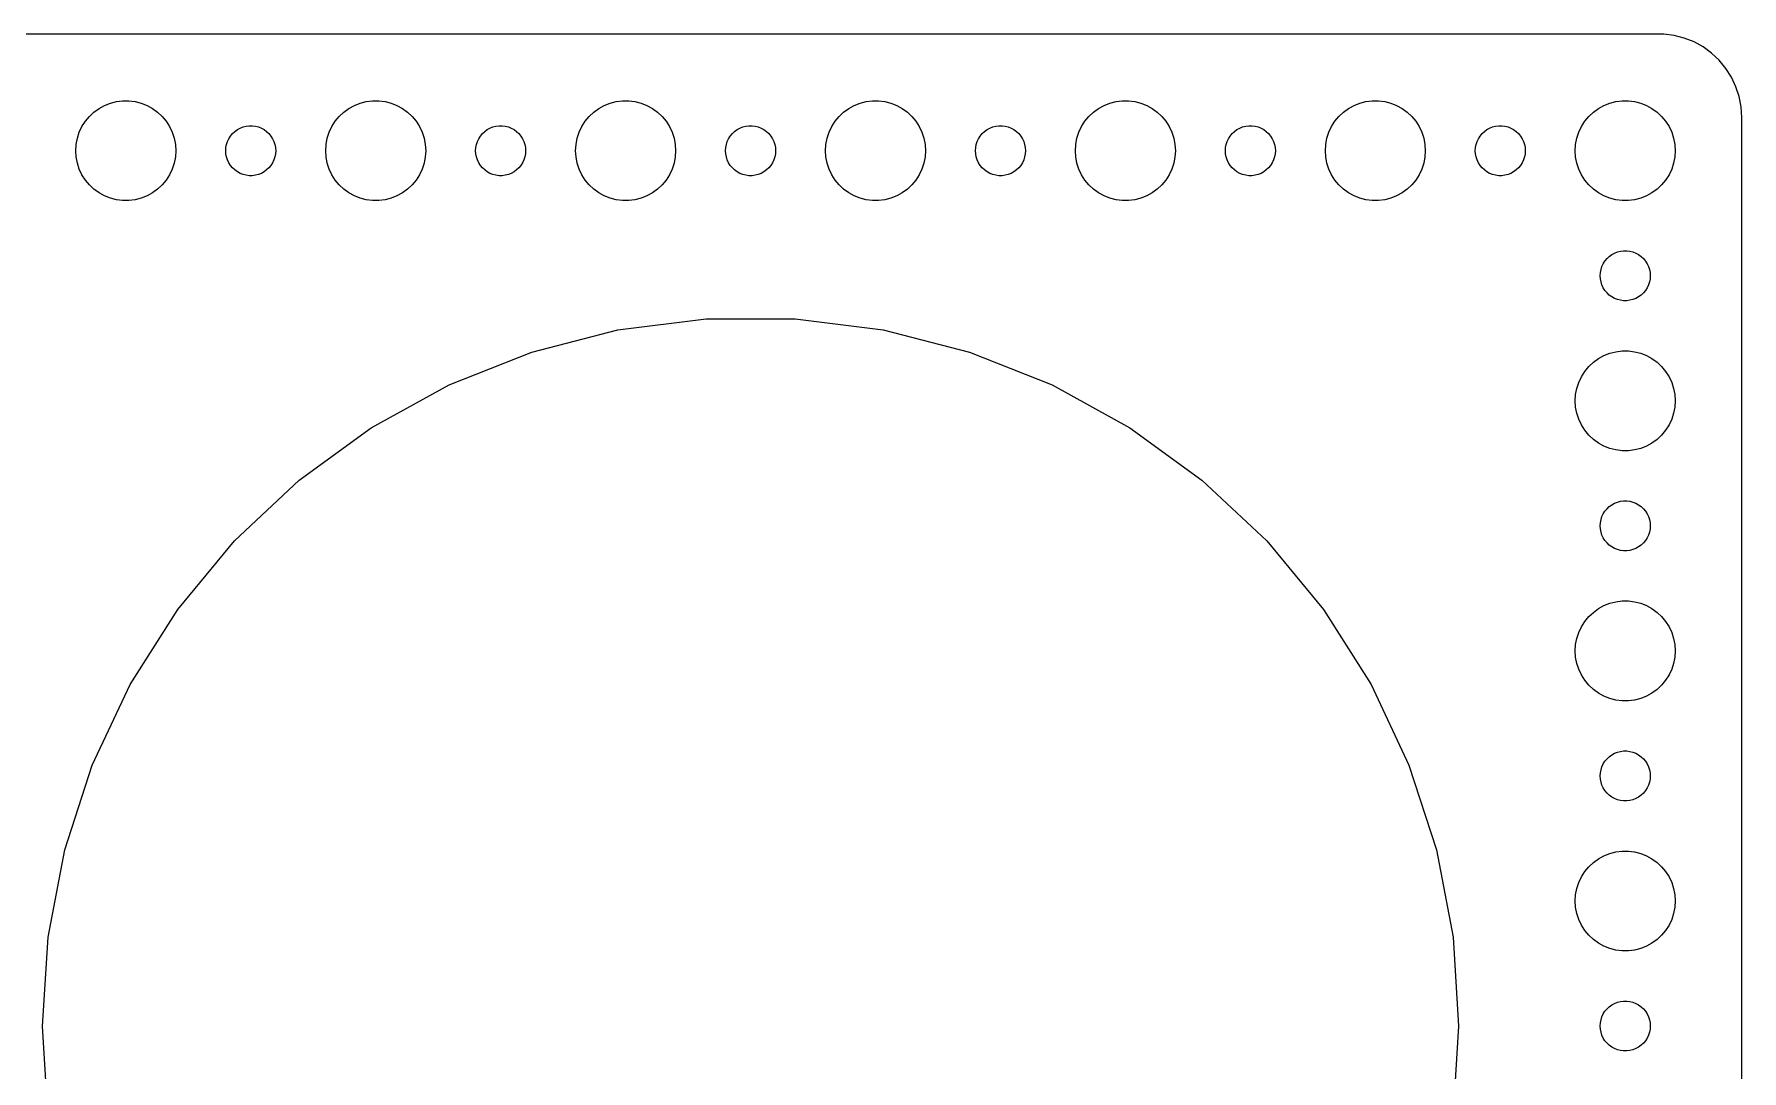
# Model space of a CAD drawing. Header units: metres. Extents: x -194 to 194, y -59 to 59.
# Drawn here: x 92 to 194.5, y -2.7 to 59.5 of the extents above; entities that cross this region are included whole.
import ezdxf

# ---------------------------------------------------------------- set-up
doc = ezdxf.new("R2010")
doc.units = ezdxf.units.M

msp = doc.modelspace()

# ---------------------------------------------------------------- linework, layer by layer
for p, q in [((189.814, 59.4901), (-189.814, 59.4901)), ((190.437, 59.4114), (189.814, 59.4901)), ((191.045, 59.2553), (190.437, 59.4114)), ((191.629, 59.0241), (191.045, 59.2553)), ((192.179, 58.7216), (191.629, 59.0241)), ((192.687, 58.3526), (192.179, 58.7216)), ((193.145, 57.9227), (192.687, 58.3526)), ((193.545, 57.4389), (193.145, 57.9227)), ((193.882, 56.9088), (193.545, 57.4389)), ((194.149, 56.3406), (193.882, 56.9088)), ((96.2227, 55.2145), (96.573, 55.3532)), ((96.573, 55.3532), (96.9379, 55.4469)), ((96.9379, 55.4469), (97.3116, 55.4941)), ((97.3116, 55.4941), (97.6884, 55.4941)), ((97.6884, 55.4941), (98.0621, 55.4469)), ((98.0621, 55.4469), (98.427, 55.3532)), ((98.427, 55.3532), (98.7773, 55.2145)), ((111.223, 55.2145), (111.573, 55.3532)), ((111.573, 55.3532), (111.938, 55.4469)), ((111.938, 55.4469), (112.312, 55.4941)), ((112.312, 55.4941), (112.688, 55.4941)), ((112.688, 55.4941), (113.062, 55.4469)), ((113.062, 55.4469), (113.427, 55.3532)), ((113.427, 55.3532), (113.777, 55.2145)), ((126.223, 55.2145), (126.573, 55.3532)), ((126.573, 55.3532), (126.938, 55.4469)), ((126.938, 55.4469), (127.312, 55.4941)), ((127.312, 55.4941), (127.688, 55.4941)), ((127.688, 55.4941), (128.062, 55.4469)), ((128.062, 55.4469), (128.427, 55.3532)), ((128.427, 55.3532), (128.777, 55.2145)), ((141.223, 55.2145), (141.573, 55.3532)), ((141.573, 55.3532), (141.938, 55.4469)), ((141.938, 55.4469), (142.312, 55.4941)), ((142.312, 55.4941), (142.688, 55.4941)), ((142.688, 55.4941), (143.062, 55.4469)), ((143.062, 55.4469), (143.427, 55.3532)), ((143.427, 55.3532), (143.777, 55.2145)), ((156.223, 55.2145), (156.573, 55.3532)), ((156.573, 55.3532), (156.938, 55.4469)), ((156.938, 55.4469), (157.312, 55.4941)), ((157.312, 55.4941), (157.688, 55.4941)), ((157.688, 55.4941), (158.062, 55.4469)), ((158.062, 55.4469), (158.427, 55.3532)), ((158.427, 55.3532), (158.777, 55.2145)), ((171.223, 55.2145), (171.573, 55.3532)), ((171.573, 55.3532), (171.938, 55.4469)), ((171.938, 55.4469), (172.312, 55.4941)), ((172.312, 55.4941), (172.688, 55.4941)), ((172.688, 55.4941), (173.062, 55.4469)), ((173.062, 55.4469), (173.427, 55.3532)), ((173.427, 55.3532), (173.777, 55.2145)), ((186.223, 55.2145), (186.573, 55.3532)), ((186.573, 55.3532), (186.938, 55.4469)), ((186.938, 55.4469), (187.312, 55.4941)), ((187.312, 55.4941), (187.688, 55.4941)), ((187.688, 55.4941), (188.062, 55.4469)), ((188.062, 55.4469), (188.427, 55.3532)), ((188.427, 55.3532), (188.777, 55.2145)), ((194.343, 55.7434), (194.149, 56.3406)), ((194.461, 55.1267), (194.343, 55.7434)), ((95.073, 54.2634), (95.3131, 54.5536)), ((95.3131, 54.5536), (95.5877, 54.8115)), ((95.5877, 54.8115), (95.8925, 55.033)), ((95.8925, 55.033), (96.2227, 55.2145)), ((98.7773, 55.2145), (99.1075, 55.033)), ((99.1075, 55.033), (99.4123, 54.8115)), ((99.4123, 54.8115), (99.6869, 54.5536)), ((99.6869, 54.5536), (99.927, 54.2634)), ((110.073, 54.2634), (110.313, 54.5536)), ((110.313, 54.5536), (110.588, 54.8115)), ((110.588, 54.8115), (110.893, 55.033)), ((110.893, 55.033), (111.223, 55.2145)), ((113.777, 55.2145), (114.107, 55.033)), ((114.107, 55.033), (114.412, 54.8115)), ((114.412, 54.8115), (114.687, 54.5536)), ((114.687, 54.5536), (114.927, 54.2634)), ((125.073, 54.2634), (125.313, 54.5536)), ((125.313, 54.5536), (125.588, 54.8115)), ((125.588, 54.8115), (125.893, 55.033)), ((125.893, 55.033), (126.223, 55.2145)), ((128.777, 55.2145), (129.107, 55.033)), ((129.107, 55.033), (129.412, 54.8115)), ((129.412, 54.8115), (129.687, 54.5536)), ((129.687, 54.5536), (129.927, 54.2634)), ((140.073, 54.2634), (140.313, 54.5536)), ((140.313, 54.5536), (140.588, 54.8115)), ((140.588, 54.8115), (140.893, 55.033)), ((140.893, 55.033), (141.223, 55.2145)), ((143.777, 55.2145), (144.107, 55.033)), ((144.107, 55.033), (144.412, 54.8115)), ((144.412, 54.8115), (144.687, 54.5536)), ((144.687, 54.5536), (144.927, 54.2634)), ((155.073, 54.2634), (155.313, 54.5536)), ((155.313, 54.5536), (155.588, 54.8115)), ((155.588, 54.8115), (155.893, 55.033)), ((155.893, 55.033), (156.223, 55.2145)), ((158.777, 55.2145), (159.107, 55.033)), ((159.107, 55.033), (159.412, 54.8115)), ((159.412, 54.8115), (159.687, 54.5536)), ((159.687, 54.5536), (159.927, 54.2634)), ((170.073, 54.2634), (170.313, 54.5536)), ((170.313, 54.5536), (170.588, 54.8115)), ((170.588, 54.8115), (170.893, 55.033)), ((170.893, 55.033), (171.223, 55.2145)), ((173.777, 55.2145), (174.107, 55.033)), ((174.107, 55.033), (174.412, 54.8115)), ((174.412, 54.8115), (174.687, 54.5536)), ((174.687, 54.5536), (174.927, 54.2634)), ((185.073, 54.2634), (185.313, 54.5536)), ((185.313, 54.5536), (185.588, 54.8115)), ((185.588, 54.8115), (185.893, 55.033)), ((185.893, 55.033), (186.223, 55.2145)), ((188.777, 55.2145), (189.107, 55.033)), ((189.107, 55.033), (189.412, 54.8115)), ((189.412, 54.8115), (189.687, 54.5536)), ((189.687, 54.5536), (189.927, 54.2634)), ((194.5, 54.5), (194.461, 55.1267)), ((194.5, -54.5), (194.5, 54.5)), ((94.5943, 53.2461), (94.7107, 53.6044)), ((94.7107, 53.6044), (94.8711, 53.9453)), ((94.8711, 53.9453), (95.073, 54.2634)), ((99.927, 54.2634), (100.129, 53.9453)), ((100.129, 53.9453), (100.289, 53.6044)), ((100.289, 53.6044), (100.406, 53.2461)), ((103.686, 53.2226), (103.786, 53.3817)), ((103.786, 53.3817), (103.907, 53.5268)), ((103.907, 53.5268), (104.044, 53.6558)), ((104.044, 53.6558), (104.196, 53.7665)), ((104.196, 53.7665), (104.361, 53.8572)), ((104.361, 53.8572), (104.536, 53.9266)), ((104.536, 53.9266), (104.719, 53.9734)), ((104.719, 53.9734), (104.906, 53.997)), ((104.906, 53.997), (105.094, 53.997)), ((105.094, 53.997), (105.281, 53.9734)), ((105.281, 53.9734), (105.464, 53.9266)), ((105.464, 53.9266), (105.639, 53.8572)), ((105.639, 53.8572), (105.804, 53.7665)), ((105.804, 53.7665), (105.956, 53.6558)), ((105.956, 53.6558), (106.093, 53.5268)), ((106.093, 53.5268), (106.214, 53.3817)), ((106.214, 53.3817), (106.314, 53.2226)), ((109.594, 53.2461), (109.711, 53.6044)), ((109.711, 53.6044), (109.871, 53.9453)), ((109.871, 53.9453), (110.073, 54.2634)), ((114.927, 54.2634), (115.129, 53.9453)), ((115.129, 53.9453), (115.289, 53.6044)), ((115.289, 53.6044), (115.406, 53.2461)), ((118.686, 53.2226), (118.786, 53.3817)), ((118.786, 53.3817), (118.907, 53.5268)), ((118.907, 53.5268), (119.044, 53.6558)), ((119.044, 53.6558), (119.196, 53.7665)), ((119.196, 53.7665), (119.361, 53.8572)), ((119.361, 53.8572), (119.536, 53.9266)), ((119.536, 53.9266), (119.719, 53.9734)), ((119.719, 53.9734), (119.906, 53.997)), ((119.906, 53.997), (120.094, 53.997)), ((120.094, 53.997), (120.281, 53.9734)), ((120.281, 53.9734), (120.464, 53.9266)), ((120.464, 53.9266), (120.639, 53.8572)), ((120.639, 53.8572), (120.804, 53.7665)), ((120.804, 53.7665), (120.956, 53.6558)), ((120.956, 53.6558), (121.093, 53.5268)), ((121.093, 53.5268), (121.214, 53.3817)), ((121.214, 53.3817), (121.314, 53.2226)), ((124.594, 53.2461), (124.711, 53.6044)), ((124.711, 53.6044), (124.871, 53.9453)), ((124.871, 53.9453), (125.073, 54.2634)), ((129.927, 54.2634), (130.129, 53.9453)), ((130.129, 53.9453), (130.289, 53.6044)), ((130.289, 53.6044), (130.406, 53.2461)), ((133.686, 53.2226), (133.786, 53.3817)), ((133.786, 53.3817), (133.907, 53.5268)), ((133.907, 53.5268), (134.044, 53.6558)), ((134.044, 53.6558), (134.196, 53.7665)), ((134.196, 53.7665), (134.361, 53.8572)), ((134.361, 53.8572), (134.536, 53.9266)), ((134.536, 53.9266), (134.719, 53.9734)), ((134.719, 53.9734), (134.906, 53.997)), ((134.906, 53.997), (135.094, 53.997)), ((135.094, 53.997), (135.281, 53.9734)), ((135.281, 53.9734), (135.464, 53.9266)), ((135.464, 53.9266), (135.639, 53.8572)), ((135.639, 53.8572), (135.804, 53.7665)), ((135.804, 53.7665), (135.956, 53.6558)), ((135.956, 53.6558), (136.093, 53.5268)), ((136.093, 53.5268), (136.214, 53.3817)), ((136.214, 53.3817), (136.314, 53.2226)), ((139.594, 53.2461), (139.711, 53.6044)), ((139.711, 53.6044), (139.871, 53.9453)), ((139.871, 53.9453), (140.073, 54.2634)), ((144.927, 54.2634), (145.129, 53.9453)), ((145.129, 53.9453), (145.289, 53.6044)), ((145.289, 53.6044), (145.406, 53.2461)), ((148.686, 53.2226), (148.786, 53.3817)), ((148.786, 53.3817), (148.907, 53.5268)), ((148.907, 53.5268), (149.044, 53.6558)), ((149.044, 53.6558), (149.196, 53.7665)), ((149.196, 53.7665), (149.361, 53.8572)), ((149.361, 53.8572), (149.536, 53.9266)), ((149.536, 53.9266), (149.719, 53.9734)), ((149.719, 53.9734), (149.906, 53.997)), ((149.906, 53.997), (150.094, 53.997)), ((150.094, 53.997), (150.281, 53.9734)), ((150.281, 53.9734), (150.464, 53.9266)), ((150.464, 53.9266), (150.639, 53.8572)), ((150.639, 53.8572), (150.804, 53.7665)), ((150.804, 53.7665), (150.956, 53.6558)), ((150.956, 53.6558), (151.093, 53.5268)), ((151.093, 53.5268), (151.214, 53.3817)), ((151.214, 53.3817), (151.314, 53.2226)), ((154.594, 53.2461), (154.711, 53.6044)), ((154.711, 53.6044), (154.871, 53.9453)), ((154.871, 53.9453), (155.073, 54.2634)), ((159.927, 54.2634), (160.129, 53.9453)), ((160.129, 53.9453), (160.289, 53.6044)), ((160.289, 53.6044), (160.406, 53.2461)), ((163.686, 53.2226), (163.786, 53.3817)), ((163.786, 53.3817), (163.907, 53.5268)), ((163.907, 53.5268), (164.044, 53.6558)), ((164.044, 53.6558), (164.196, 53.7665)), ((164.196, 53.7665), (164.361, 53.8572)), ((164.361, 53.8572), (164.536, 53.9266)), ((164.536, 53.9266), (164.719, 53.9734)), ((164.719, 53.9734), (164.906, 53.997)), ((164.906, 53.997), (165.094, 53.997)), ((165.094, 53.997), (165.281, 53.9734)), ((165.281, 53.9734), (165.464, 53.9266)), ((165.464, 53.9266), (165.639, 53.8572)), ((165.639, 53.8572), (165.804, 53.7665)), ((165.804, 53.7665), (165.956, 53.6558)), ((165.956, 53.6558), (166.093, 53.5268)), ((166.093, 53.5268), (166.214, 53.3817)), ((166.214, 53.3817), (166.314, 53.2226)), ((169.594, 53.2461), (169.711, 53.6044)), ((169.711, 53.6044), (169.871, 53.9453)), ((169.871, 53.9453), (170.073, 54.2634)), ((174.927, 54.2634), (175.129, 53.9453)), ((175.129, 53.9453), (175.289, 53.6044)), ((175.289, 53.6044), (175.406, 53.2461)), ((178.686, 53.2226), (178.786, 53.3817)), ((178.786, 53.3817), (178.907, 53.5268)), ((178.907, 53.5268), (179.044, 53.6558)), ((179.044, 53.6558), (179.196, 53.7665)), ((179.196, 53.7665), (179.361, 53.8572)), ((179.361, 53.8572), (179.536, 53.9266)), ((179.536, 53.9266), (179.719, 53.9734)), ((179.719, 53.9734), (179.906, 53.997)), ((179.906, 53.997), (180.094, 53.997)), ((180.094, 53.997), (180.281, 53.9734)), ((180.281, 53.9734), (180.464, 53.9266)), ((180.464, 53.9266), (180.639, 53.8572)), ((180.639, 53.8572), (180.804, 53.7665)), ((180.804, 53.7665), (180.956, 53.6558)), ((180.956, 53.6558), (181.093, 53.5268)), ((181.093, 53.5268), (181.214, 53.3817)), ((181.214, 53.3817), (181.314, 53.2226)), ((184.594, 53.2461), (184.711, 53.6044)), ((184.711, 53.6044), (184.871, 53.9453)), ((184.871, 53.9453), (185.073, 54.2634)), ((189.927, 54.2634), (190.129, 53.9453)), ((190.129, 53.9453), (190.289, 53.6044)), ((190.289, 53.6044), (190.406, 53.2461)), ((94.5, 52.5), (94.5237, 52.876)), ((94.5237, 52.124), (94.5, 52.5)), ((94.5237, 52.876), (94.5943, 53.2461)), ((100.406, 53.2461), (100.476, 52.876)), ((100.476, 52.876), (100.5, 52.5)), ((100.5, 52.5), (100.476, 52.124)), ((103.5, 52.5), (103.512, 52.688)), ((103.512, 52.312), (103.5, 52.5)), ((103.512, 52.688), (103.547, 52.873)), ((103.547, 52.127), (103.512, 52.312)), ((103.547, 52.873), (103.605, 53.0522)), ((103.605, 53.0522), (103.686, 53.2226)), ((106.314, 53.2226), (106.395, 53.0522)), ((106.395, 53.0522), (106.453, 52.873)), ((106.453, 52.873), (106.488, 52.688)), ((106.488, 52.312), (106.453, 52.127)), ((106.488, 52.688), (106.5, 52.5)), ((106.5, 52.5), (106.488, 52.312)), ((109.5, 52.5), (109.524, 52.876)), ((109.524, 52.124), (109.5, 52.5)), ((109.524, 52.876), (109.594, 53.2461)), ((115.406, 53.2461), (115.476, 52.876)), ((115.476, 52.876), (115.5, 52.5)), ((115.5, 52.5), (115.476, 52.124)), ((118.5, 52.5), (118.512, 52.688)), ((118.512, 52.312), (118.5, 52.5)), ((118.512, 52.688), (118.547, 52.873)), ((118.547, 52.127), (118.512, 52.312)), ((118.547, 52.873), (118.605, 53.0522)), ((118.605, 53.0522), (118.686, 53.2226)), ((121.314, 53.2226), (121.395, 53.0522)), ((121.395, 53.0522), (121.453, 52.873)), ((121.453, 52.873), (121.488, 52.688)), ((121.488, 52.312), (121.453, 52.127)), ((121.488, 52.688), (121.5, 52.5)), ((121.5, 52.5), (121.488, 52.312)), ((124.5, 52.5), (124.524, 52.876)), ((124.524, 52.124), (124.5, 52.5)), ((124.524, 52.876), (124.594, 53.2461)), ((130.406, 53.2461), (130.476, 52.876)), ((130.476, 52.876), (130.5, 52.5)), ((130.5, 52.5), (130.476, 52.124)), ((133.5, 52.5), (133.512, 52.688)), ((133.512, 52.312), (133.5, 52.5)), ((133.512, 52.688), (133.547, 52.873)), ((133.547, 52.127), (133.512, 52.312)), ((133.547, 52.873), (133.605, 53.0522)), ((133.605, 53.0522), (133.686, 53.2226)), ((136.314, 53.2226), (136.395, 53.0522)), ((136.395, 53.0522), (136.453, 52.873)), ((136.453, 52.873), (136.488, 52.688)), ((136.488, 52.312), (136.453, 52.127)), ((136.488, 52.688), (136.5, 52.5)), ((136.5, 52.5), (136.488, 52.312)), ((139.5, 52.5), (139.524, 52.876)), ((139.524, 52.124), (139.5, 52.5)), ((139.524, 52.876), (139.594, 53.2461)), ((145.406, 53.2461), (145.476, 52.876)), ((145.476, 52.876), (145.5, 52.5)), ((145.5, 52.5), (145.476, 52.124)), ((148.5, 52.5), (148.512, 52.688)), ((148.512, 52.312), (148.5, 52.5)), ((148.512, 52.688), (148.547, 52.873)), ((148.547, 52.127), (148.512, 52.312)), ((148.547, 52.873), (148.605, 53.0522)), ((148.605, 53.0522), (148.686, 53.2226)), ((151.314, 53.2226), (151.395, 53.0522)), ((151.395, 53.0522), (151.453, 52.873)), ((151.453, 52.873), (151.488, 52.688)), ((151.488, 52.312), (151.453, 52.127)), ((151.488, 52.688), (151.5, 52.5)), ((151.5, 52.5), (151.488, 52.312)), ((154.5, 52.5), (154.524, 52.876)), ((154.524, 52.124), (154.5, 52.5)), ((154.524, 52.876), (154.594, 53.2461)), ((160.406, 53.2461), (160.476, 52.876)), ((160.476, 52.876), (160.5, 52.5)), ((160.5, 52.5), (160.476, 52.124)), ((163.5, 52.5), (163.512, 52.688)), ((163.512, 52.312), (163.5, 52.5)), ((163.512, 52.688), (163.547, 52.873)), ((163.547, 52.127), (163.512, 52.312)), ((163.547, 52.873), (163.605, 53.0522)), ((163.605, 53.0522), (163.686, 53.2226)), ((166.314, 53.2226), (166.395, 53.0522)), ((166.395, 53.0522), (166.453, 52.873)), ((166.453, 52.873), (166.488, 52.688)), ((166.488, 52.312), (166.453, 52.127)), ((166.488, 52.688), (166.5, 52.5)), ((166.5, 52.5), (166.488, 52.312)), ((169.5, 52.5), (169.524, 52.876)), ((169.524, 52.124), (169.5, 52.5)), ((169.524, 52.876), (169.594, 53.2461)), ((175.406, 53.2461), (175.476, 52.876)), ((175.476, 52.876), (175.5, 52.5)), ((175.5, 52.5), (175.476, 52.124)), ((178.5, 52.5), (178.512, 52.688)), ((178.512, 52.312), (178.5, 52.5)), ((178.512, 52.688), (178.547, 52.873)), ((178.547, 52.127), (178.512, 52.312)), ((178.547, 52.873), (178.605, 53.0522)), ((178.605, 53.0522), (178.686, 53.2226)), ((181.314, 53.2226), (181.395, 53.0522)), ((181.395, 53.0522), (181.453, 52.873)), ((181.453, 52.873), (181.488, 52.688)), ((181.488, 52.312), (181.453, 52.127)), ((181.488, 52.688), (181.5, 52.5)), ((181.5, 52.5), (181.488, 52.312)), ((184.5, 52.5), (184.524, 52.876)), ((184.524, 52.124), (184.5, 52.5)), ((184.524, 52.876), (184.594, 53.2461)), ((190.406, 53.2461), (190.476, 52.876)), ((190.476, 52.876), (190.5, 52.5)), ((190.5, 52.5), (190.476, 52.124)), ((94.5943, 51.7539), (94.5237, 52.124)), ((94.7107, 51.3956), (94.5943, 51.7539)), ((94.8711, 51.0547), (94.7107, 51.3956)), ((100.289, 51.3956), (100.129, 51.0547)), ((100.406, 51.7539), (100.289, 51.3956)), ((100.476, 52.124), (100.406, 51.7539)), ((103.605, 51.9478), (103.547, 52.127)), ((103.686, 51.7774), (103.605, 51.9478)), ((103.786, 51.6183), (103.686, 51.7774)), ((103.907, 51.4732), (103.786, 51.6183)), ((104.044, 51.3442), (103.907, 51.4732)), ((104.196, 51.2335), (104.044, 51.3442)), ((105.956, 51.3442), (105.804, 51.2335)), ((106.093, 51.4732), (105.956, 51.3442)), ((106.214, 51.6183), (106.093, 51.4732)), ((106.314, 51.7774), (106.214, 51.6183)), ((106.395, 51.9478), (106.314, 51.7774)), ((106.453, 52.127), (106.395, 51.9478)), ((109.594, 51.7539), (109.524, 52.124)), ((109.711, 51.3956), (109.594, 51.7539)), ((109.871, 51.0547), (109.711, 51.3956)), ((115.289, 51.3956), (115.129, 51.0547)), ((115.406, 51.7539), (115.289, 51.3956)), ((115.476, 52.124), (115.406, 51.7539)), ((118.605, 51.9478), (118.547, 52.127)), ((118.686, 51.7774), (118.605, 51.9478)), ((118.786, 51.6183), (118.686, 51.7774)), ((118.907, 51.4732), (118.786, 51.6183)), ((119.044, 51.3442), (118.907, 51.4732)), ((119.196, 51.2335), (119.044, 51.3442)), ((120.956, 51.3442), (120.804, 51.2335)), ((121.093, 51.4732), (120.956, 51.3442)), ((121.214, 51.6183), (121.093, 51.4732)), ((121.314, 51.7774), (121.214, 51.6183)), ((121.395, 51.9478), (121.314, 51.7774)), ((121.453, 52.127), (121.395, 51.9478)), ((124.594, 51.7539), (124.524, 52.124)), ((124.711, 51.3956), (124.594, 51.7539)), ((124.871, 51.0547), (124.711, 51.3956)), ((130.289, 51.3956), (130.129, 51.0547)), ((130.406, 51.7539), (130.289, 51.3956)), ((130.476, 52.124), (130.406, 51.7539)), ((133.605, 51.9478), (133.547, 52.127)), ((133.686, 51.7774), (133.605, 51.9478)), ((133.786, 51.6183), (133.686, 51.7774)), ((133.907, 51.4732), (133.786, 51.6183)), ((134.044, 51.3442), (133.907, 51.4732)), ((134.196, 51.2335), (134.044, 51.3442)), ((135.956, 51.3442), (135.804, 51.2335)), ((136.093, 51.4732), (135.956, 51.3442)), ((136.214, 51.6183), (136.093, 51.4732)), ((136.314, 51.7774), (136.214, 51.6183)), ((136.395, 51.9478), (136.314, 51.7774)), ((136.453, 52.127), (136.395, 51.9478)), ((139.594, 51.7539), (139.524, 52.124)), ((139.711, 51.3956), (139.594, 51.7539)), ((139.871, 51.0547), (139.711, 51.3956)), ((145.289, 51.3956), (145.129, 51.0547)), ((145.406, 51.7539), (145.289, 51.3956)), ((145.476, 52.124), (145.406, 51.7539)), ((148.605, 51.9478), (148.547, 52.127)), ((148.686, 51.7774), (148.605, 51.9478)), ((148.786, 51.6183), (148.686, 51.7774)), ((148.907, 51.4732), (148.786, 51.6183)), ((149.044, 51.3442), (148.907, 51.4732)), ((149.196, 51.2335), (149.044, 51.3442)), ((150.956, 51.3442), (150.804, 51.2335)), ((151.093, 51.4732), (150.956, 51.3442)), ((151.214, 51.6183), (151.093, 51.4732)), ((151.314, 51.7774), (151.214, 51.6183)), ((151.395, 51.9478), (151.314, 51.7774)), ((151.453, 52.127), (151.395, 51.9478)), ((154.594, 51.7539), (154.524, 52.124)), ((154.711, 51.3956), (154.594, 51.7539)), ((154.871, 51.0547), (154.711, 51.3956)), ((160.289, 51.3956), (160.129, 51.0547)), ((160.406, 51.7539), (160.289, 51.3956)), ((160.476, 52.124), (160.406, 51.7539)), ((163.605, 51.9478), (163.547, 52.127)), ((163.686, 51.7774), (163.605, 51.9478)), ((163.786, 51.6183), (163.686, 51.7774)), ((163.907, 51.4732), (163.786, 51.6183)), ((164.044, 51.3442), (163.907, 51.4732)), ((164.196, 51.2335), (164.044, 51.3442)), ((165.956, 51.3442), (165.804, 51.2335)), ((166.093, 51.4732), (165.956, 51.3442)), ((166.214, 51.6183), (166.093, 51.4732)), ((166.314, 51.7774), (166.214, 51.6183)), ((166.395, 51.9478), (166.314, 51.7774)), ((166.453, 52.127), (166.395, 51.9478)), ((169.594, 51.7539), (169.524, 52.124)), ((169.711, 51.3956), (169.594, 51.7539)), ((169.871, 51.0547), (169.711, 51.3956)), ((175.289, 51.3956), (175.129, 51.0547)), ((175.406, 51.7539), (175.289, 51.3956)), ((175.476, 52.124), (175.406, 51.7539)), ((178.605, 51.9478), (178.547, 52.127)), ((178.686, 51.7774), (178.605, 51.9478)), ((178.786, 51.6183), (178.686, 51.7774)), ((178.907, 51.4732), (178.786, 51.6183)), ((179.044, 51.3442), (178.907, 51.4732)), ((179.196, 51.2335), (179.044, 51.3442)), ((180.956, 51.3442), (180.804, 51.2335)), ((181.093, 51.4732), (180.956, 51.3442)), ((181.214, 51.6183), (181.093, 51.4732)), ((181.314, 51.7774), (181.214, 51.6183)), ((181.395, 51.9478), (181.314, 51.7774)), ((181.453, 52.127), (181.395, 51.9478)), ((184.594, 51.7539), (184.524, 52.124)), ((184.711, 51.3956), (184.594, 51.7539)), ((184.871, 51.0547), (184.711, 51.3956)), ((190.289, 51.3956), (190.129, 51.0547)), ((190.406, 51.7539), (190.289, 51.3956)), ((190.476, 52.124), (190.406, 51.7539)), ((95.073, 50.7366), (94.8711, 51.0547)), ((95.3131, 50.4464), (95.073, 50.7366)), ((95.5877, 50.1885), (95.3131, 50.4464)), ((99.6869, 50.4464), (99.4123, 50.1885)), ((99.927, 50.7366), (99.6869, 50.4464)), ((100.129, 51.0547), (99.927, 50.7366)), ((104.361, 51.1428), (104.196, 51.2335)), ((104.536, 51.0734), (104.361, 51.1428)), ((104.719, 51.0266), (104.536, 51.0734)), ((104.906, 51.003), (104.719, 51.0266)), ((105.094, 51.003), (104.906, 51.003)), ((105.281, 51.0266), (105.094, 51.003)), ((105.464, 51.0734), (105.281, 51.0266)), ((105.639, 51.1428), (105.464, 51.0734)), ((105.804, 51.2335), (105.639, 51.1428)), ((110.073, 50.7366), (109.871, 51.0547)), ((110.313, 50.4464), (110.073, 50.7366)), ((110.588, 50.1885), (110.313, 50.4464)), ((114.687, 50.4464), (114.412, 50.1885)), ((114.927, 50.7366), (114.687, 50.4464)), ((115.129, 51.0547), (114.927, 50.7366)), ((119.361, 51.1428), (119.196, 51.2335)), ((119.536, 51.0734), (119.361, 51.1428)), ((119.719, 51.0266), (119.536, 51.0734)), ((119.906, 51.003), (119.719, 51.0266)), ((120.094, 51.003), (119.906, 51.003)), ((120.281, 51.0266), (120.094, 51.003)), ((120.464, 51.0734), (120.281, 51.0266)), ((120.639, 51.1428), (120.464, 51.0734)), ((120.804, 51.2335), (120.639, 51.1428)), ((125.073, 50.7366), (124.871, 51.0547)), ((125.313, 50.4464), (125.073, 50.7366)), ((125.588, 50.1885), (125.313, 50.4464)), ((129.687, 50.4464), (129.412, 50.1885)), ((129.927, 50.7366), (129.687, 50.4464)), ((130.129, 51.0547), (129.927, 50.7366)), ((134.361, 51.1428), (134.196, 51.2335)), ((134.536, 51.0734), (134.361, 51.1428)), ((134.719, 51.0266), (134.536, 51.0734)), ((134.906, 51.003), (134.719, 51.0266)), ((135.094, 51.003), (134.906, 51.003)), ((135.281, 51.0266), (135.094, 51.003)), ((135.464, 51.0734), (135.281, 51.0266)), ((135.639, 51.1428), (135.464, 51.0734)), ((135.804, 51.2335), (135.639, 51.1428)), ((140.073, 50.7366), (139.871, 51.0547)), ((140.313, 50.4464), (140.073, 50.7366)), ((140.588, 50.1885), (140.313, 50.4464)), ((144.687, 50.4464), (144.412, 50.1885)), ((144.927, 50.7366), (144.687, 50.4464)), ((145.129, 51.0547), (144.927, 50.7366)), ((149.361, 51.1428), (149.196, 51.2335)), ((149.536, 51.0734), (149.361, 51.1428)), ((149.719, 51.0266), (149.536, 51.0734)), ((149.906, 51.003), (149.719, 51.0266)), ((150.094, 51.003), (149.906, 51.003)), ((150.281, 51.0266), (150.094, 51.003)), ((150.464, 51.0734), (150.281, 51.0266)), ((150.639, 51.1428), (150.464, 51.0734)), ((150.804, 51.2335), (150.639, 51.1428)), ((155.073, 50.7366), (154.871, 51.0547)), ((155.313, 50.4464), (155.073, 50.7366)), ((155.588, 50.1885), (155.313, 50.4464)), ((159.687, 50.4464), (159.412, 50.1885)), ((159.927, 50.7366), (159.687, 50.4464)), ((160.129, 51.0547), (159.927, 50.7366)), ((164.361, 51.1428), (164.196, 51.2335)), ((164.536, 51.0734), (164.361, 51.1428)), ((164.719, 51.0266), (164.536, 51.0734)), ((164.906, 51.003), (164.719, 51.0266)), ((165.094, 51.003), (164.906, 51.003)), ((165.281, 51.0266), (165.094, 51.003)), ((165.464, 51.0734), (165.281, 51.0266)), ((165.639, 51.1428), (165.464, 51.0734)), ((165.804, 51.2335), (165.639, 51.1428)), ((170.073, 50.7366), (169.871, 51.0547)), ((170.313, 50.4464), (170.073, 50.7366)), ((170.588, 50.1885), (170.313, 50.4464)), ((174.687, 50.4464), (174.412, 50.1885)), ((174.927, 50.7366), (174.687, 50.4464)), ((175.129, 51.0547), (174.927, 50.7366)), ((179.361, 51.1428), (179.196, 51.2335)), ((179.536, 51.0734), (179.361, 51.1428)), ((179.719, 51.0266), (179.536, 51.0734)), ((179.906, 51.003), (179.719, 51.0266)), ((180.094, 51.003), (179.906, 51.003)), ((180.281, 51.0266), (180.094, 51.003)), ((180.464, 51.0734), (180.281, 51.0266)), ((180.639, 51.1428), (180.464, 51.0734)), ((180.804, 51.2335), (180.639, 51.1428)), ((185.073, 50.7366), (184.871, 51.0547)), ((185.313, 50.4464), (185.073, 50.7366)), ((185.588, 50.1885), (185.313, 50.4464)), ((189.687, 50.4464), (189.412, 50.1885)), ((189.927, 50.7366), (189.687, 50.4464)), ((190.129, 51.0547), (189.927, 50.7366)), ((95.8925, 49.967), (95.5877, 50.1885)), ((96.2227, 49.7855), (95.8925, 49.967)), ((96.573, 49.6468), (96.2227, 49.7855)), ((96.9379, 49.5531), (96.573, 49.6468)), ((97.3116, 49.5059), (96.9379, 49.5531)), ((97.6884, 49.5059), (97.3116, 49.5059)), ((98.0621, 49.5531), (97.6884, 49.5059)), ((98.427, 49.6468), (98.0621, 49.5531)), ((98.7773, 49.7855), (98.427, 49.6468)), ((99.1075, 49.967), (98.7773, 49.7855)), ((99.4123, 50.1885), (99.1075, 49.967)), ((110.893, 49.967), (110.588, 50.1885)), ((111.223, 49.7855), (110.893, 49.967)), ((111.573, 49.6468), (111.223, 49.7855)), ((111.938, 49.5531), (111.573, 49.6468)), ((112.312, 49.5059), (111.938, 49.5531)), ((112.688, 49.5059), (112.312, 49.5059)), ((113.062, 49.5531), (112.688, 49.5059)), ((113.427, 49.6468), (113.062, 49.5531)), ((113.777, 49.7855), (113.427, 49.6468)), ((114.107, 49.967), (113.777, 49.7855)), ((114.412, 50.1885), (114.107, 49.967)), ((125.893, 49.967), (125.588, 50.1885)), ((126.223, 49.7855), (125.893, 49.967)), ((126.573, 49.6468), (126.223, 49.7855)), ((126.938, 49.5531), (126.573, 49.6468)), ((127.312, 49.5059), (126.938, 49.5531)), ((127.688, 49.5059), (127.312, 49.5059)), ((128.062, 49.5531), (127.688, 49.5059)), ((128.427, 49.6468), (128.062, 49.5531)), ((128.777, 49.7855), (128.427, 49.6468)), ((129.107, 49.967), (128.777, 49.7855)), ((129.412, 50.1885), (129.107, 49.967)), ((140.893, 49.967), (140.588, 50.1885)), ((141.223, 49.7855), (140.893, 49.967)), ((141.573, 49.6468), (141.223, 49.7855)), ((141.938, 49.5531), (141.573, 49.6468)), ((142.312, 49.5059), (141.938, 49.5531)), ((142.688, 49.5059), (142.312, 49.5059)), ((143.062, 49.5531), (142.688, 49.5059)), ((143.427, 49.6468), (143.062, 49.5531)), ((143.777, 49.7855), (143.427, 49.6468)), ((144.107, 49.967), (143.777, 49.7855)), ((144.412, 50.1885), (144.107, 49.967)), ((155.893, 49.967), (155.588, 50.1885)), ((156.223, 49.7855), (155.893, 49.967)), ((156.573, 49.6468), (156.223, 49.7855)), ((156.938, 49.5531), (156.573, 49.6468)), ((157.312, 49.5059), (156.938, 49.5531)), ((157.688, 49.5059), (157.312, 49.5059)), ((158.062, 49.5531), (157.688, 49.5059)), ((158.427, 49.6468), (158.062, 49.5531)), ((158.777, 49.7855), (158.427, 49.6468)), ((159.107, 49.967), (158.777, 49.7855)), ((159.412, 50.1885), (159.107, 49.967)), ((170.893, 49.967), (170.588, 50.1885)), ((171.223, 49.7855), (170.893, 49.967)), ((171.573, 49.6468), (171.223, 49.7855)), ((171.938, 49.5531), (171.573, 49.6468)), ((172.312, 49.5059), (171.938, 49.5531)), ((172.688, 49.5059), (172.312, 49.5059)), ((173.062, 49.5531), (172.688, 49.5059)), ((173.427, 49.6468), (173.062, 49.5531)), ((173.777, 49.7855), (173.427, 49.6468)), ((174.107, 49.967), (173.777, 49.7855)), ((174.412, 50.1885), (174.107, 49.967)), ((185.893, 49.967), (185.588, 50.1885)), ((186.223, 49.7855), (185.893, 49.967)), ((186.573, 49.6468), (186.223, 49.7855)), ((186.938, 49.5531), (186.573, 49.6468)), ((187.312, 49.5059), (186.938, 49.5531)), ((187.688, 49.5059), (187.312, 49.5059)), ((188.062, 49.5531), (187.688, 49.5059)), ((188.427, 49.6468), (188.062, 49.5531)), ((188.777, 49.7855), (188.427, 49.6468)), ((189.107, 49.967), (188.777, 49.7855)), ((189.412, 50.1885), (189.107, 49.967)), ((186.407, 46.0268), (186.544, 46.1558)), ((186.544, 46.1558), (186.696, 46.2665)), ((186.696, 46.2665), (186.861, 46.3572)), ((186.861, 46.3572), (187.036, 46.4266)), ((187.036, 46.4266), (187.219, 46.4734)), ((187.219, 46.4734), (187.406, 46.497)), ((187.406, 46.497), (187.594, 46.497)), ((187.594, 46.497), (187.781, 46.4734)), ((187.781, 46.4734), (187.964, 46.4266)), ((187.964, 46.4266), (188.139, 46.3572)), ((188.139, 46.3572), (188.304, 46.2665)), ((188.304, 46.2665), (188.456, 46.1558)), ((188.456, 46.1558), (188.593, 46.0268)), ((186, 45), (186.012, 45.188)), ((186.012, 45.188), (186.047, 45.373)), ((186.047, 45.373), (186.105, 45.5522)), ((186.105, 45.5522), (186.186, 45.7226)), ((186.186, 45.7226), (186.286, 45.8817)), ((186.286, 45.8817), (186.407, 46.0268)), ((188.593, 46.0268), (188.714, 45.8817)), ((188.714, 45.8817), (188.814, 45.7226)), ((188.814, 45.7226), (188.895, 45.5522)), ((188.895, 45.5522), (188.953, 45.373)), ((188.953, 45.373), (188.988, 45.188)), ((188.988, 45.188), (189, 45)), ((186.012, 44.812), (186, 45)), ((186.047, 44.627), (186.012, 44.812)), ((186.105, 44.4478), (186.047, 44.627)), ((186.186, 44.2774), (186.105, 44.4478)), ((186.286, 44.1183), (186.186, 44.2774)), ((186.407, 43.9732), (186.286, 44.1183)), ((188.714, 44.1183), (188.593, 43.9732)), ((188.814, 44.2774), (188.714, 44.1183)), ((188.895, 44.4478), (188.814, 44.2774)), ((188.953, 44.627), (188.895, 44.4478)), ((188.988, 44.812), (188.953, 44.627)), ((189, 45), (188.988, 44.812)), ((186.544, 43.8442), (186.407, 43.9732)), ((186.696, 43.7335), (186.544, 43.8442)), ((186.861, 43.6428), (186.696, 43.7335)), ((187.036, 43.5734), (186.861, 43.6428)), ((187.219, 43.5266), (187.036, 43.5734)), ((187.406, 43.503), (187.219, 43.5266)), ((187.594, 43.503), (187.406, 43.503)), ((187.781, 43.5266), (187.594, 43.503)), ((187.964, 43.5734), (187.781, 43.5266)), ((188.139, 43.6428), (187.964, 43.5734)), ((188.304, 43.7335), (188.139, 43.6428)), ((188.456, 43.8442), (188.304, 43.7335)), ((188.593, 43.9732), (188.456, 43.8442)), ((127.036, 41.7472), (132.331, 42.4161)), ((132.331, 42.4161), (137.669, 42.4161)), ((137.669, 42.4161), (142.964, 41.7472)), ((121.867, 40.4199), (127.036, 41.7472)), ((142.964, 41.7472), (148.133, 40.4199)), ((116.904, 38.4551), (121.867, 40.4199)), ((148.133, 40.4199), (153.096, 38.4551)), ((185.588, 39.8115), (185.893, 40.033)), ((185.893, 40.033), (186.223, 40.2145)), ((186.223, 40.2145), (186.573, 40.3532)), ((186.573, 40.3532), (186.938, 40.4469)), ((186.938, 40.4469), (187.312, 40.4941)), ((187.312, 40.4941), (187.688, 40.4941)), ((187.688, 40.4941), (188.062, 40.4469)), ((188.062, 40.4469), (188.427, 40.3532)), ((188.427, 40.3532), (188.777, 40.2145)), ((188.777, 40.2145), (189.107, 40.033)), ((189.107, 40.033), (189.412, 39.8115)), ((184.871, 38.9453), (185.073, 39.2634)), ((185.073, 39.2634), (185.313, 39.5536)), ((185.313, 39.5536), (185.588, 39.8115)), ((189.412, 39.8115), (189.687, 39.5536)), ((189.687, 39.5536), (189.927, 39.2634)), ((189.927, 39.2634), (190.129, 38.9453)), ((112.227, 35.8839), (116.904, 38.4551)), ((153.096, 38.4551), (157.773, 35.8839)), ((184.524, 37.876), (184.594, 38.2461)), ((184.594, 38.2461), (184.711, 38.6044)), ((184.711, 38.6044), (184.871, 38.9453)), ((190.129, 38.9453), (190.289, 38.6044)), ((190.289, 38.6044), (190.406, 38.2461)), ((190.406, 38.2461), (190.476, 37.876)), ((184.5, 37.5), (184.524, 37.876)), ((184.524, 37.124), (184.5, 37.5)), ((184.594, 36.7539), (184.524, 37.124)), ((190.476, 37.124), (190.406, 36.7539)), ((190.476, 37.876), (190.5, 37.5)), ((190.5, 37.5), (190.476, 37.124)), ((107.909, 32.7468), (112.227, 35.8839)), ((157.773, 35.8839), (162.091, 32.7468)), ((184.711, 36.3956), (184.594, 36.7539)), ((184.871, 36.0547), (184.711, 36.3956)), ((185.073, 35.7366), (184.871, 36.0547)), ((190.129, 36.0547), (189.927, 35.7366)), ((190.289, 36.3956), (190.129, 36.0547)), ((190.406, 36.7539), (190.289, 36.3956)), ((185.313, 35.4464), (185.073, 35.7366)), ((185.588, 35.1885), (185.313, 35.4464)), ((185.893, 34.967), (185.588, 35.1885)), ((186.223, 34.7855), (185.893, 34.967)), ((189.107, 34.967), (188.777, 34.7855)), ((189.412, 35.1885), (189.107, 34.967)), ((189.687, 35.4464), (189.412, 35.1885)), ((189.927, 35.7366), (189.687, 35.4464)), ((186.573, 34.6468), (186.223, 34.7855)), ((186.938, 34.5531), (186.573, 34.6468)), ((187.312, 34.5059), (186.938, 34.5531)), ((187.688, 34.5059), (187.312, 34.5059)), ((188.062, 34.5531), (187.688, 34.5059)), ((188.427, 34.6468), (188.062, 34.5531)), ((188.777, 34.7855), (188.427, 34.6468)), ((104.019, 29.0932), (107.909, 32.7468)), ((162.091, 32.7468), (165.981, 29.0932)), ((186.186, 30.7226), (186.286, 30.8817)), ((186.286, 30.8817), (186.407, 31.0268)), ((186.407, 31.0268), (186.544, 31.1558)), ((186.544, 31.1558), (186.696, 31.2665)), ((186.696, 31.2665), (186.861, 31.3572)), ((186.861, 31.3572), (187.036, 31.4266)), ((187.036, 31.4266), (187.219, 31.4734)), ((187.219, 31.4734), (187.406, 31.497)), ((187.406, 31.497), (187.594, 31.497)), ((187.594, 31.497), (187.781, 31.4734)), ((187.781, 31.4734), (187.964, 31.4266)), ((187.964, 31.4266), (188.139, 31.3572)), ((188.139, 31.3572), (188.304, 31.2665)), ((188.304, 31.2665), (188.456, 31.1558)), ((188.456, 31.1558), (188.593, 31.0268)), ((188.593, 31.0268), (188.714, 30.8817)), ((188.714, 30.8817), (188.814, 30.7226)), ((186, 30), (186.012, 30.188)), ((186.012, 29.812), (186, 30)), ((186.012, 30.188), (186.047, 30.373)), ((186.047, 29.627), (186.012, 29.812)), ((186.047, 30.373), (186.105, 30.5522)), ((186.105, 30.5522), (186.186, 30.7226)), ((188.814, 30.7226), (188.895, 30.5522)), ((188.895, 30.5522), (188.953, 30.373)), ((188.953, 30.373), (188.988, 30.188)), ((188.988, 29.812), (188.953, 29.627)), ((188.988, 30.188), (189, 30)), ((189, 30), (188.988, 29.812)), ((100.617, 24.9809), (104.019, 29.0932)), ((165.981, 29.0932), (169.383, 24.9809)), ((186.105, 29.4478), (186.047, 29.627)), ((186.186, 29.2774), (186.105, 29.4478)), ((186.286, 29.1183), (186.186, 29.2774)), ((186.407, 28.9732), (186.286, 29.1183)), ((186.544, 28.8442), (186.407, 28.9732)), ((186.696, 28.7335), (186.544, 28.8442)), ((186.861, 28.6427), (186.696, 28.7335)), ((188.304, 28.7335), (188.139, 28.6427)), ((188.456, 28.8442), (188.304, 28.7335)), ((188.593, 28.9732), (188.456, 28.8442)), ((188.714, 29.1183), (188.593, 28.9732)), ((188.814, 29.2774), (188.714, 29.1183)), ((188.895, 29.4478), (188.814, 29.2774)), ((188.953, 29.627), (188.895, 29.4478)), ((187.036, 28.5734), (186.861, 28.6427)), ((187.219, 28.5266), (187.036, 28.5734)), ((187.406, 28.503), (187.219, 28.5266)), ((187.594, 28.503), (187.406, 28.503)), ((187.781, 28.5266), (187.594, 28.503)), ((187.964, 28.5734), (187.781, 28.5266)), ((188.139, 28.6427), (187.964, 28.5734)), ((97.757, 20.4745), (100.617, 24.9809)), ((169.383, 24.9809), (172.243, 20.4745)), ((185.313, 24.5536), (185.588, 24.8115)), ((185.588, 24.8115), (185.893, 25.033)), ((185.893, 25.033), (186.223, 25.2145)), ((186.223, 25.2145), (186.573, 25.3532)), ((186.573, 25.3532), (186.938, 25.4469)), ((186.938, 25.4469), (187.312, 25.4941)), ((187.312, 25.4941), (187.688, 25.4941)), ((187.688, 25.4941), (188.062, 25.4469)), ((188.062, 25.4469), (188.427, 25.3532)), ((188.427, 25.3532), (188.777, 25.2145)), ((188.777, 25.2145), (189.107, 25.033)), ((189.107, 25.033), (189.412, 24.8115)), ((189.412, 24.8115), (189.687, 24.5536)), ((184.594, 23.2461), (184.711, 23.6044)), ((184.711, 23.6044), (184.871, 23.9453)), ((184.871, 23.9453), (185.073, 24.2634)), ((185.073, 24.2634), (185.313, 24.5536)), ((189.687, 24.5536), (189.927, 24.2634)), ((189.927, 24.2634), (190.129, 23.9453)), ((190.129, 23.9453), (190.289, 23.6044)), ((190.289, 23.6044), (190.406, 23.2461)), ((184.5, 22.5), (184.524, 22.876)), ((184.524, 22.876), (184.594, 23.2461)), ((190.406, 23.2461), (190.476, 22.876)), ((190.476, 22.876), (190.5, 22.5)), ((184.524, 22.124), (184.5, 22.5)), ((184.594, 21.7539), (184.524, 22.124)), ((184.711, 21.3956), (184.594, 21.7539)), ((190.406, 21.7539), (190.289, 21.3956)), ((190.476, 22.124), (190.406, 21.7539)), ((190.5, 22.5), (190.476, 22.124)), ((184.871, 21.0547), (184.711, 21.3956)), ((185.073, 20.7366), (184.871, 21.0547)), ((185.313, 20.4464), (185.073, 20.7366)), ((189.927, 20.7366), (189.687, 20.4464)), ((190.129, 21.0547), (189.927, 20.7366)), ((190.289, 21.3956), (190.129, 21.0547)), ((95.4845, 15.6453), (97.757, 20.4745)), ((172.243, 20.4745), (174.516, 15.6453)), ((185.588, 20.1884), (185.313, 20.4464)), ((185.893, 19.967), (185.588, 20.1884)), ((186.223, 19.7855), (185.893, 19.967)), ((186.573, 19.6468), (186.223, 19.7855)), ((186.938, 19.5531), (186.573, 19.6468)), ((187.312, 19.5059), (186.938, 19.5531)), ((187.688, 19.5059), (187.312, 19.5059)), ((188.062, 19.5531), (187.688, 19.5059)), ((188.427, 19.6468), (188.062, 19.5531)), ((188.777, 19.7855), (188.427, 19.6468)), ((189.107, 19.967), (188.777, 19.7855)), ((189.412, 20.1884), (189.107, 19.967)), ((189.687, 20.4464), (189.412, 20.1884)), ((186.861, 16.3572), (187.036, 16.4266)), ((187.036, 16.4266), (187.219, 16.4734)), ((187.219, 16.4734), (187.406, 16.497)), ((187.406, 16.497), (187.594, 16.497)), ((187.594, 16.497), (187.781, 16.4734)), ((187.781, 16.4734), (187.964, 16.4266)), ((187.964, 16.4266), (188.139, 16.3572)), ((93.8352, 10.5693), (95.4845, 15.6453)), ((174.516, 15.6453), (176.165, 10.5693)), ((186.047, 15.373), (186.105, 15.5522)), ((186.105, 15.5522), (186.186, 15.7226)), ((186.186, 15.7226), (186.286, 15.8817)), ((186.286, 15.8817), (186.407, 16.0268)), ((186.407, 16.0268), (186.544, 16.1558)), ((186.544, 16.1558), (186.696, 16.2665)), ((186.696, 16.2665), (186.861, 16.3572)), ((188.139, 16.3572), (188.304, 16.2665)), ((188.304, 16.2665), (188.456, 16.1558)), ((188.456, 16.1558), (188.593, 16.0268)), ((188.593, 16.0268), (188.714, 15.8817)), ((188.714, 15.8817), (188.814, 15.7226)), ((188.814, 15.7226), (188.895, 15.5522)), ((188.895, 15.5522), (188.953, 15.373)), ((186, 15), (186.012, 15.188)), ((186.012, 14.812), (186, 15)), ((186.012, 15.188), (186.047, 15.373)), ((186.047, 14.627), (186.012, 14.812)), ((186.105, 14.4478), (186.047, 14.627)), ((186.186, 14.2774), (186.105, 14.4478)), ((188.895, 14.4478), (188.814, 14.2774)), ((188.953, 14.627), (188.895, 14.4478)), ((188.953, 15.373), (188.988, 15.188)), ((188.988, 14.812), (188.953, 14.627)), ((188.988, 15.188), (189, 15)), ((189, 15), (188.988, 14.812)), ((186.286, 14.1183), (186.186, 14.2774)), ((186.407, 13.9732), (186.286, 14.1183)), ((186.544, 13.8442), (186.407, 13.9732)), ((186.696, 13.7335), (186.544, 13.8442)), ((186.861, 13.6427), (186.696, 13.7335)), ((187.036, 13.5734), (186.861, 13.6427)), ((187.219, 13.5266), (187.036, 13.5734)), ((187.406, 13.5029), (187.219, 13.5266)), ((187.594, 13.5029), (187.406, 13.5029)), ((187.781, 13.5266), (187.594, 13.5029)), ((187.964, 13.5734), (187.781, 13.5266)), ((188.139, 13.6427), (187.964, 13.5734)), ((188.304, 13.7335), (188.139, 13.6427)), ((188.456, 13.8442), (188.304, 13.7335)), ((188.593, 13.9732), (188.456, 13.8442)), ((188.714, 14.1183), (188.593, 13.9732)), ((188.814, 14.2774), (188.714, 14.1183)), ((92.8351, 5.32666), (93.8352, 10.5693)), ((176.165, 10.5693), (177.165, 5.32666)), ((186.223, 10.2145), (186.573, 10.3532)), ((186.573, 10.3532), (186.938, 10.4469)), ((186.938, 10.4469), (187.312, 10.4941)), ((187.312, 10.4941), (187.688, 10.4941)), ((187.688, 10.4941), (188.062, 10.4469)), ((188.062, 10.4469), (188.427, 10.3532)), ((188.427, 10.3532), (188.777, 10.2145)), ((184.871, 8.94525), (185.073, 9.26335)), ((185.073, 9.26335), (185.313, 9.55363)), ((185.313, 9.55363), (185.588, 9.81154)), ((185.588, 9.81154), (185.893, 10.033)), ((185.893, 10.033), (186.223, 10.2145)), ((188.777, 10.2145), (189.107, 10.033)), ((189.107, 10.033), (189.412, 9.81154)), ((189.412, 9.81154), (189.687, 9.55363)), ((189.687, 9.55363), (189.927, 9.26335)), ((189.927, 9.26335), (190.129, 8.94525)), ((184.524, 7.87599), (184.594, 8.24606)), ((184.594, 8.24606), (184.711, 8.60437)), ((184.711, 8.60437), (184.871, 8.94525)), ((190.129, 8.94525), (190.289, 8.60437)), ((190.289, 8.60437), (190.406, 8.24606)), ((190.406, 8.24606), (190.476, 7.87599)), ((184.5, 7.5), (184.524, 7.87599)), ((184.524, 7.12399), (184.5, 7.5)), ((190.476, 7.87599), (190.5, 7.5)), ((190.5, 7.5), (190.476, 7.12399)), ((184.594, 6.75392), (184.524, 7.12399)), ((184.711, 6.39561), (184.594, 6.75392)), ((184.871, 6.05473), (184.711, 6.39561)), ((190.289, 6.39561), (190.129, 6.05473)), ((190.406, 6.75392), (190.289, 6.39561)), ((190.476, 7.12399), (190.406, 6.75392)), ((92.5, 0), (92.8351, 5.32666)), ((177.165, 5.32666), (177.5, 0)), ((185.073, 5.73663), (184.871, 6.05473)), ((185.313, 5.44635), (185.073, 5.73663)), ((185.588, 5.18845), (185.313, 5.44635)), ((185.893, 4.96701), (185.588, 5.18845)), ((189.412, 5.18845), (189.107, 4.96701)), ((189.687, 5.44635), (189.412, 5.18845)), ((189.927, 5.73663), (189.687, 5.44635)), ((190.129, 6.05473), (189.927, 5.73663)), ((186.223, 4.78551), (185.893, 4.96701)), ((186.573, 4.64682), (186.223, 4.78551)), ((186.938, 4.55313), (186.573, 4.64682)), ((187.312, 4.50591), (186.938, 4.55313)), ((187.688, 4.50591), (187.312, 4.50591)), ((188.062, 4.55313), (187.688, 4.50591)), ((188.427, 4.64682), (188.062, 4.55313)), ((188.777, 4.78551), (188.427, 4.64682)), ((189.107, 4.96701), (188.777, 4.78551)), ((186.286, 0.88167), (186.407, 1.02681)), ((186.407, 1.02681), (186.544, 1.15576)), ((186.544, 1.15576), (186.696, 1.26648)), ((186.696, 1.26648), (186.861, 1.35724)), ((186.861, 1.35724), (187.036, 1.42657)), ((187.036, 1.42657), (187.219, 1.47342)), ((187.219, 1.47342), (187.406, 1.49704)), ((187.406, 1.49704), (187.594, 1.49704)), ((187.594, 1.49704), (187.781, 1.47342)), ((187.781, 1.47342), (187.964, 1.42657)), ((187.964, 1.42657), (188.139, 1.35724)), ((188.139, 1.35724), (188.304, 1.26648)), ((188.304, 1.26648), (188.456, 1.15576)), ((188.456, 1.15576), (188.593, 1.02681)), ((188.593, 1.02681), (188.714, 0.88167)), ((92.8351, -5.32666), (92.5, 0)), ((177.5, 0), (177.165, -5.32666)), ((186, 0), (186.012, 0.18799)), ((186.012, -0.18799), (186, 0)), ((186.012, 0.18799), (186.047, 0.37303)), ((186.047, 0.37303), (186.105, 0.55219)), ((186.105, 0.55219), (186.186, 0.72263)), ((186.186, 0.72263), (186.286, 0.88167)), ((188.714, 0.88167), (188.814, 0.72263)), ((188.814, 0.72263), (188.895, 0.55219)), ((188.895, 0.55219), (188.953, 0.37303)), ((188.953, 0.37303), (188.988, 0.18799)), ((188.988, 0.18799), (189, 0)), ((189, 0), (188.988, -0.18799)), ((186.047, -0.37303), (186.012, -0.18799)), ((186.105, -0.55219), (186.047, -0.37303)), ((186.186, -0.72263), (186.105, -0.55219)), ((186.286, -0.88167), (186.186, -0.72263)), ((186.407, -1.02681), (186.286, -0.88167)), ((188.714, -0.88167), (188.593, -1.02681)), ((188.814, -0.72263), (188.714, -0.88167)), ((188.895, -0.55219), (188.814, -0.72263)), ((188.953, -0.37303), (188.895, -0.55219)), ((188.988, -0.18799), (188.953, -0.37303)), ((186.544, -1.15576), (186.407, -1.02681)), ((186.696, -1.26648), (186.544, -1.15576)), ((186.861, -1.35724), (186.696, -1.26648)), ((187.036, -1.42657), (186.861, -1.35724)), ((187.219, -1.47342), (187.036, -1.42657)), ((187.406, -1.49704), (187.219, -1.47342)), ((187.594, -1.49704), (187.406, -1.49704)), ((187.781, -1.47342), (187.594, -1.49704)), ((187.964, -1.42657), (187.781, -1.47342)), ((188.139, -1.35724), (187.964, -1.42657)), ((188.304, -1.26648), (188.139, -1.35724)), ((188.456, -1.15576), (188.304, -1.26648)), ((188.593, -1.02681), (188.456, -1.15576))]:
    msp.add_line(p, q)

doc.saveas('drawing.dxf')
